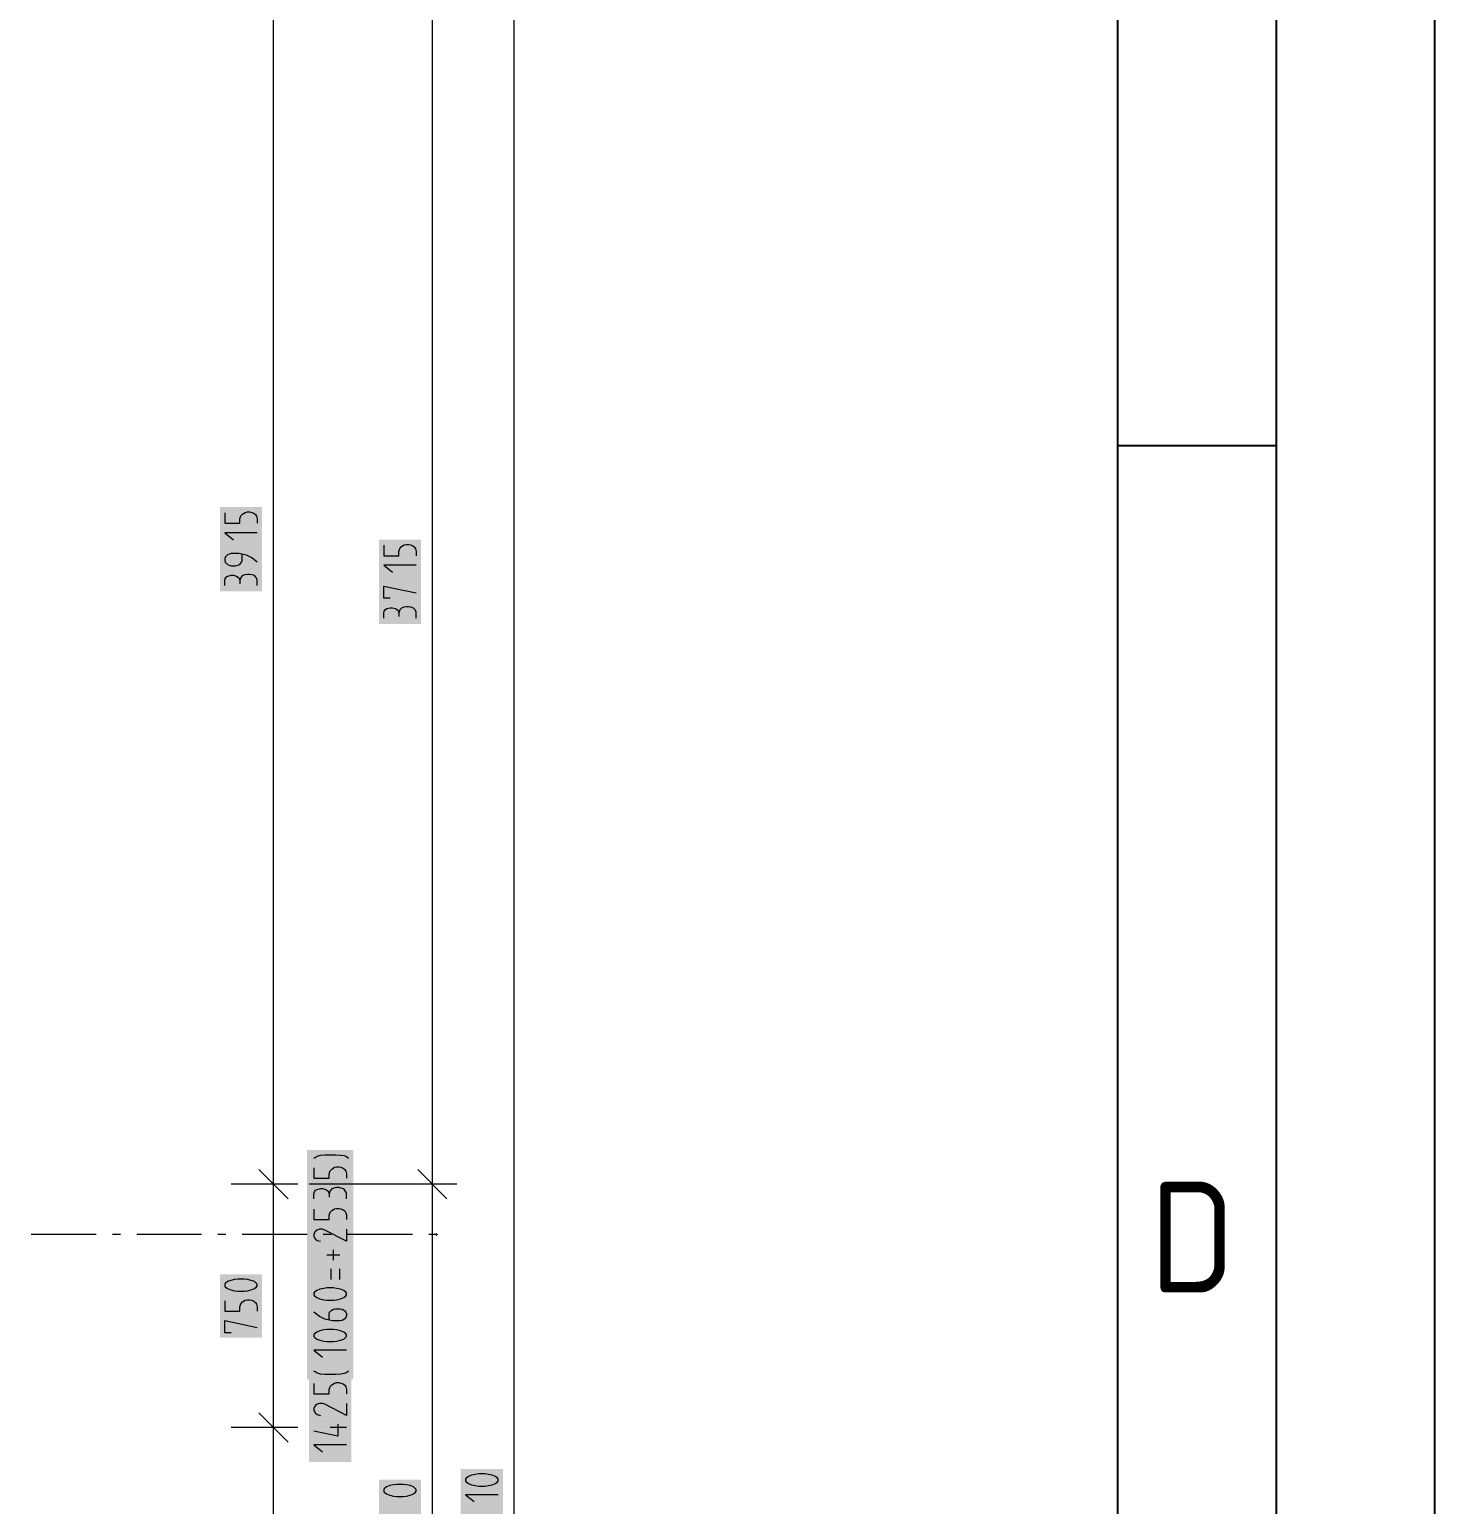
# Model space of a CAD drawing. Header units: millimetres. Extents: x 0 to 594, y 0 to 420.
# Drawn here: x 549.61 to 594, y 226.55 to 273.16 of the extents above; entities that cross this region are included whole.
import ezdxf

# ---------------------------------------------------------------- set-up
doc = ezdxf.new("R2010")
doc.units = ezdxf.units.MM
doc.header["$LTSCALE"] = 8
for name, color, linetype in [('035', 5, 'Continuous'), ('07', 7, 'Continuous'), ('PDF_Koty delkove', 7, 'Continuous'), ('PDF_Osy hlavni', 7, 'Continuous')]:
    doc.layers.add(name, color=color, linetype=linetype)
doc.styles.add('ISO Proportional', font='isocp.shx')

# ---------------------------------------------------------------- blocks, each defined once
blk = doc.blocks.new('IEC_border_a2')
at = {"layer": '035'}
for p, q in [((584, 10), (584, 410)), ((588.983, 260), (584, 260))]:
    blk.add_line(p, q, dxfattribs=at)
blk.add_lwpolyline([(0, 420), (594, 420), (594, 0), (0, 0)], close=True, dxfattribs=at)
at = {"layer": '07'}
blk.add_lwpolyline([(5, 415), (589, 415), (589, 5), (5, 5)], close=True, dxfattribs=at)
at = {"layer": '035', "style": 'ISO Proportional'}
blk.add_text('D', height=3.5, dxfattribs=at).set_placement((585, 233.254))

msp = doc.modelspace()

# ---------------------------------------------------------------- linework, layer by layer
at = {"layer": 'PDF_Koty delkove', "lineweight": 18}
for points in [[(562.342, 128.074), (562.342, 136.274), (562.342, 177.274), (562.342, 215.352), (562.342, 236.672), (562.342, 274.748), (562.342, 323.95), (562.342, 340.348)], [(557.319, 128.074), (557.319, 133.658), (557.319, 134.157), (557.319, 138.324), (557.319, 138.584), (557.319, 138.924), (557.319, 147.224), (557.319, 147.269), (557.319, 148.574), (557.319, 156.774), (557.319, 164.309), (557.319, 164.816), (557.319, 169.076), (557.319, 169.742), (557.319, 175.224), (557.319, 215.352), (557.319, 228.985), (557.319, 236.672), (557.319, 276.801), (557.319, 287.05), (557.319, 295.25), (557.319, 313.7), (557.319, 323.95)], [(564.929, 128.074), (564.929, 323.95)], [(555.782, 257.887), (555.782, 257.558), (556.259, 257.558), (556.259, 257.695), (556.294, 257.791), (556.345, 257.846), (556.431, 257.9), (556.498, 257.914), (556.567, 257.914), (556.636, 257.9), (556.703, 257.873), (556.754, 257.832), (556.789, 257.778), (556.807, 257.695), (556.807, 257.558)], [(556.807, 257.257), (555.782, 257.257), (556.054, 257.038)], [(560.804, 256.861), (560.804, 256.532), (561.282, 256.532), (561.282, 256.669), (561.317, 256.765), (561.368, 256.82), (561.453, 256.874), (561.521, 256.888), (561.589, 256.888), (561.658, 256.874), (561.726, 256.847), (561.777, 256.806), (561.812, 256.751), (561.829, 256.669), (561.829, 256.532)], [(556.807, 256.326), (556.636, 256.463), (556.464, 256.546), (556.226, 256.6), (555.986, 256.6), (555.918, 256.586), (555.867, 256.559), (555.833, 256.532), (555.798, 256.491), (555.782, 256.436), (555.782, 256.381), (555.798, 256.326), (555.833, 256.285), (555.867, 256.258), (555.918, 256.23), (555.986, 256.216), (556.123, 256.216), (556.191, 256.23), (556.259, 256.258), (556.311, 256.326), (556.328, 256.381), (556.328, 256.573)], [(555.782, 255.587), (555.782, 255.751), (555.798, 255.806), (555.833, 255.861), (555.884, 255.889), (555.986, 255.916), (556.054, 255.916), (556.157, 255.889), (556.226, 255.834), (556.259, 255.751), (556.259, 255.642)], [(556.721, 255.902), (556.636, 255.929), (556.567, 255.943), (556.498, 255.943), (556.413, 255.929), (556.345, 255.902), (556.294, 255.847), (556.259, 255.751)], [(556.807, 255.587), (556.807, 255.778), (556.772, 255.847), (556.721, 255.902)], [(561.829, 256.231), (560.804, 256.231), (561.077, 256.012)], [(561.008, 255.19), (560.804, 255.19), (560.804, 255.574), (561.829, 255.355)], [(560.804, 254.561), (560.804, 254.725), (560.821, 254.78), (560.855, 254.835), (560.907, 254.862), (561.008, 254.89), (561.077, 254.89), (561.179, 254.862), (561.248, 254.807), (561.282, 254.725), (561.282, 254.616)], [(561.829, 254.561), (561.829, 254.752), (561.794, 254.821), (561.743, 254.876), (561.658, 254.903), (561.589, 254.917), (561.521, 254.917), (561.436, 254.903), (561.368, 254.876), (561.317, 254.821), (561.282, 254.725)], [(558.6, 237.494), (558.634, 237.522), (558.703, 237.563), (558.804, 237.59), (558.942, 237.604), (559.283, 237.604), (559.454, 237.59), (559.557, 237.577), (559.625, 237.549), (559.693, 237.494)], [(557.78, 236.211), (556.858, 237.133)], [(558.6, 237.194), (558.6, 236.866), (559.078, 236.866), (559.078, 237.003), (559.113, 237.098), (559.164, 237.153), (559.249, 237.207), (559.317, 237.221), (559.386, 237.221), (559.454, 237.207), (559.522, 237.18), (559.573, 237.139), (559.608, 237.085), (559.625, 237.003), (559.625, 236.866)], [(562.803, 236.211), (561.88, 237.133)], [(557.319, 236.672), (556.96, 236.672), (555.987, 236.672)], [(558.088, 236.672), (557.319, 236.672), (556.55, 236.672)], [(562.342, 236.672), (561.983, 236.672), (558.447, 236.672)], [(558.6, 236.21), (558.6, 236.374), (558.617, 236.429), (558.652, 236.483), (558.703, 236.511), (558.804, 236.538), (558.873, 236.538)], [(558.873, 236.538), (558.976, 236.511), (559.044, 236.456), (559.078, 236.374), (559.078, 236.265)], [(559.625, 236.21), (559.625, 236.401), (559.591, 236.469), (559.539, 236.524), (559.454, 236.551), (559.386, 236.565), (559.317, 236.565), (559.232, 236.551), (559.164, 236.524), (559.113, 236.469), (559.078, 236.374)], [(563.11, 236.672), (562.342, 236.672), (561.573, 236.672)], [(558.6, 235.882), (558.6, 235.554), (559.078, 235.554), (559.078, 235.691), (559.113, 235.786), (559.164, 235.841), (559.249, 235.895), (559.317, 235.909), (559.386, 235.909), (559.454, 235.895), (559.522, 235.868), (559.573, 235.827), (559.608, 235.773), (559.625, 235.691), (559.625, 235.554)], [(559.625, 235.253), (559.625, 234.87), (558.942, 235.226), (558.873, 235.253), (558.771, 235.253), (558.703, 235.226), (558.652, 235.185), (558.617, 235.144), (558.6, 235.089), (558.6, 235.035), (558.617, 234.98), (558.652, 234.939), (558.703, 234.898), (558.804, 234.87)], [(559.419, 234.433), (559.009, 234.433)], [(559.214, 234.269), (559.214, 234.597)], [(559.147, 233.667), (559.147, 233.996)], [(559.419, 233.667), (559.419, 233.996)], [(559.214, 233.394), (559.009, 233.394), (558.908, 233.38), (558.788, 233.353), (558.686, 233.312), (558.617, 233.258), (558.6, 233.23), (558.6, 233.176), (558.617, 233.148), (558.686, 233.094), (558.788, 233.053), (558.908, 233.025)], [(558.908, 233.025), (559.009, 233.011), (559.214, 233.011), (559.317, 233.025), (559.437, 233.053), (559.539, 233.094), (559.608, 233.148), (559.625, 233.176), (559.625, 233.23), (559.608, 233.258), (559.539, 233.312), (559.437, 233.353), (559.317, 233.38), (559.214, 233.394)], [(555.782, 232.993), (555.782, 232.665), (556.259, 232.665), (556.259, 232.802), (556.294, 232.897), (556.345, 232.952), (556.431, 233.006), (556.498, 233.02), (556.567, 233.02), (556.636, 233.006), (556.703, 232.979), (556.754, 232.938), (556.789, 232.884), (556.807, 232.802), (556.807, 232.665)], [(559.078, 232.383), (559.078, 232.574), (559.096, 232.629), (559.129, 232.67), (559.164, 232.697), (559.214, 232.724), (559.283, 232.738), (559.419, 232.738), (559.488, 232.724), (559.539, 232.697), (559.573, 232.67), (559.608, 232.629), (559.625, 232.574), (559.625, 232.52), (559.608, 232.465), (559.573, 232.424), (559.539, 232.397), (559.488, 232.369), (559.419, 232.355), (559.181, 232.355), (558.942, 232.41), (558.771, 232.492), (558.6, 232.629)], [(555.986, 231.98), (555.782, 231.98), (555.782, 232.363), (556.807, 232.145)], [(559.214, 232.082), (559.009, 232.082), (558.908, 232.068), (558.788, 232.041), (558.686, 232), (558.617, 231.946), (558.6, 231.918), (558.6, 231.864)], [(558.6, 231.864), (558.617, 231.836), (558.686, 231.782), (558.788, 231.741), (558.908, 231.713), (559.009, 231.699), (559.214, 231.699), (559.317, 231.713), (559.437, 231.741), (559.539, 231.782), (559.608, 231.836), (559.625, 231.864), (559.625, 231.918), (559.608, 231.946), (559.539, 232), (559.437, 232.041), (559.317, 232.068), (559.214, 232.082)], [(559.625, 231.426), (558.6, 231.426), (558.873, 231.208)], [(559.693, 230.771), (559.625, 230.716), (559.557, 230.689), (559.454, 230.675), (559.283, 230.661), (558.942, 230.661), (558.804, 230.675), (558.703, 230.702), (558.634, 230.743), (558.6, 230.771)], [(558.6, 230.378), (558.6, 230.05), (559.078, 230.05), (559.078, 230.187), (559.113, 230.282), (559.164, 230.337), (559.249, 230.391), (559.317, 230.405), (559.386, 230.405), (559.454, 230.391), (559.522, 230.364), (559.573, 230.323), (559.608, 230.269), (559.625, 230.187), (559.625, 230.05)], [(557.78, 228.524), (556.858, 229.446)], [(559.625, 229.749), (559.625, 229.366), (558.942, 229.722), (558.873, 229.749), (558.771, 229.749), (558.703, 229.722), (558.652, 229.681), (558.617, 229.64), (558.6, 229.585), (558.6, 229.531), (558.617, 229.476), (558.652, 229.435), (558.703, 229.394), (558.804, 229.366)], [(557.319, 228.985), (556.96, 228.985), (555.987, 228.985)], [(558.088, 228.985), (557.319, 228.985), (556.55, 228.985)], [(559.352, 229.093), (559.352, 228.71), (558.6, 228.875)], [(559.625, 228.984), (559.113, 228.984)], [(559.625, 228.437), (558.6, 228.437), (558.873, 228.219)], [(564.006, 227.518), (563.801, 227.518), (563.699, 227.504), (563.579, 227.477), (563.477, 227.436), (563.408, 227.382), (563.392, 227.354), (563.392, 227.3), (563.408, 227.272), (563.477, 227.218), (563.579, 227.177), (563.699, 227.149), (563.801, 227.135), (564.006, 227.135)], [(564.006, 227.135), (564.108, 227.149), (564.228, 227.177), (564.33, 227.218), (564.399, 227.272), (564.417, 227.3), (564.417, 227.354), (564.399, 227.382), (564.33, 227.436), (564.228, 227.477), (564.108, 227.504), (564.006, 227.518)], [(561.418, 227.19), (561.213, 227.19), (561.112, 227.176), (560.992, 227.149), (560.889, 227.108), (560.821, 227.053), (560.804, 227.026), (560.804, 226.971), (560.821, 226.943), (560.889, 226.889), (560.992, 226.848), (561.112, 226.82), (561.213, 226.806), (561.418, 226.806), (561.521, 226.82), (561.641, 226.848), (561.743, 226.889), (561.812, 226.943), (561.829, 226.971)], [(561.829, 226.971), (561.829, 227.026), (561.812, 227.053), (561.743, 227.108), (561.641, 227.149), (561.521, 227.176), (561.418, 227.19)], [(564.417, 226.861), (563.392, 226.861), (563.664, 226.643)]]:
    msp.add_lwpolyline(points, dxfattribs=at)
msp.add_lwpolyline([(556.396, 233.677), (556.191, 233.677), (556.089, 233.663), (555.969, 233.636), (555.867, 233.595), (555.798, 233.541), (555.782, 233.513), (555.782, 233.459), (555.798, 233.431), (555.867, 233.377), (555.969, 233.336), (556.089, 233.308), (556.191, 233.294), (556.396, 233.294), (556.498, 233.308), (556.618, 233.336), (556.721, 233.377), (556.789, 233.431), (556.807, 233.459), (556.807, 233.513), (556.789, 233.541), (556.721, 233.595), (556.618, 233.636), (556.498, 233.663)], close=True, dxfattribs=at)
at = {"layer": 'PDF_Koty delkove', "color": 7, "lineweight": 18, "true_color": 0xffffff, "transparency": 33554559}
for points in [[(556.96, 255.405), (556.96, 258.067), (555.628, 255.405), (555.628, 258.067)], [(561.983, 254.379), (561.983, 257.041), (560.65, 254.379), (560.65, 257.041)], [(559.848, 230.507), (559.848, 237.757), (558.378, 230.507), (558.378, 237.757)], [(556.96, 231.826), (556.96, 233.831), (555.628, 231.826), (555.628, 233.831)], [(559.779, 227.9), (559.779, 230.558), (558.447, 227.9), (558.447, 230.558)], [(564.57, 224.353), (564.57, 227.672), (563.238, 224.353), (563.238, 227.672)], [(561.983, 224.681), (561.983, 227.343), (560.65, 224.681), (560.65, 227.343)]]:
    msp.add_solid(points, dxfattribs=at)
at = {"layer": 'PDF_Osy hlavni', "lineweight": 18}
for points in [[(551.72, 235.083), (549.67, 235.083)], [(552.489, 235.083), (552.233, 235.083)], [(555.051, 235.083), (553.001, 235.083)], [(555.82, 235.083), (555.564, 235.083)], [(558.383, 235.083), (556.333, 235.083)], [(559.151, 235.083), (558.895, 235.083)], [(561.714, 235.083), (559.664, 235.083)], [(562.47, 235.083), (562.226, 235.083)]]:
    msp.add_lwpolyline(points, dxfattribs=at)
at = {"layer": 'PDF_Osy hlavni', "lineweight": 18, "transparency": 33554559}
msp.add_solid([(562.516, 235.083), (562.47, 235.037), (562.47, 235.13), (562.424, 235.083)], dxfattribs=at)

# ---------------------------------------------------------------- block references
msp.add_blockref('IEC_border_a2', (0, 0))

doc.saveas('drawing.dxf')
